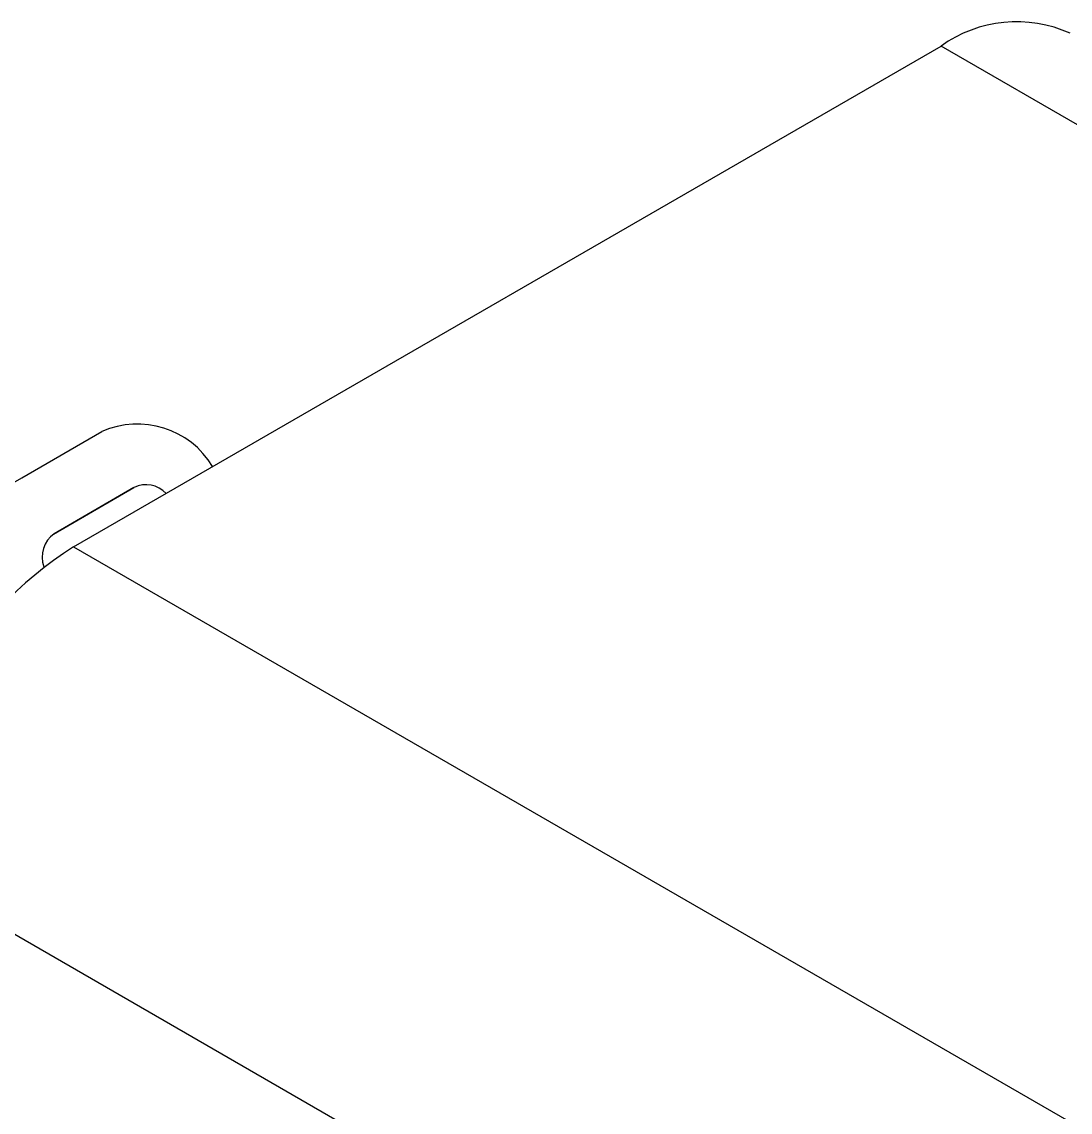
# Model space of a CAD drawing. Extents: x -976302 to -776254, y 5665 to 231437.
# Drawn here: x -787297.5 to -787134.1, y 89287 to 89456.9 of the extents above; entities that cross this region are included whole.
import ezdxf

# ---------------------------------------------------------------- set-up
doc = ezdxf.new("R2010")
doc.units = 0
doc.header["$LTSCALE"] = 1000
doc.header["$MEASUREMENT"] = 0
doc.layers.add('暖通', color=7, linetype='Continuous')

msp = doc.modelspace()

# ---------------------------------------------------------------- linework, layer by layer
at = {"layer": '暖通', "color": 7}
for p, q in [((-787289.44, 89375.09), (-787154.23, 89453.15)), ((-787289.44, 89375.09), (-787154.23, 89453.15)), ((-787073.43, 89406.5), (-787154.23, 89453.15)), ((-787073.43, 89406.5), (-787154.23, 89453.15)), ((-787297.5, 89385.87), (-787285.05, 89393.06)), ((-787297.5, 89385.87), (-787285.05, 89393.06)), ((-787386.35, 89334.56), (-787297.5, 89385.87)), ((-787386.35, 89334.56), (-787297.5, 89385.87)), ((-787292.57, 89377.09), (-787280.02, 89384.34)), ((-787292.57, 89377.09), (-787280.02, 89384.34)), ((-787280.02, 89384.34), (-787292.47, 89377.15)), ((-787280.02, 89384.34), (-787292.47, 89377.15)), ((-787289.44, 89375.09), (-787040.37, 89231.31)), ((-787289.44, 89375.09), (-787040.37, 89231.31)), ((-787068.83, 89182.01), (-787317.9, 89325.79)), ((-787068.83, 89182.01), (-787317.9, 89325.79))]:
    msp.add_line(p, q, dxfattribs=at)
for centre, radius, start, end in [((-787142.44, 89436.69), 20.25, 65.6929, 125.6176), ((-787142.44, 89436.69), 20.25, 65.6929, 125.6176), ((-787279.48, 89380.58), 13.67, 30.9621, 114.0376), ((-787279.48, 89380.58), 13.67, 30.9621, 114.0376), ((-787278.14, 89380.54), 4.24, 42.7155, 116.2224), ((-787278.14, 89380.54), 4.24, 42.7155, 116.2224), ((-787289.91, 89373.54), 4.43, 125.3617, 200.4153), ((-787289.91, 89373.54), 4.43, 125.3617, 200.4153), ((-787256.1, 89322.98), 61.87, 122.6055, 177.3945), ((-787256.1, 89322.98), 61.87, 122.6055, 177.3945)]:
    msp.add_arc(centre, radius, start, end, dxfattribs=at)

doc.saveas('drawing.dxf')
